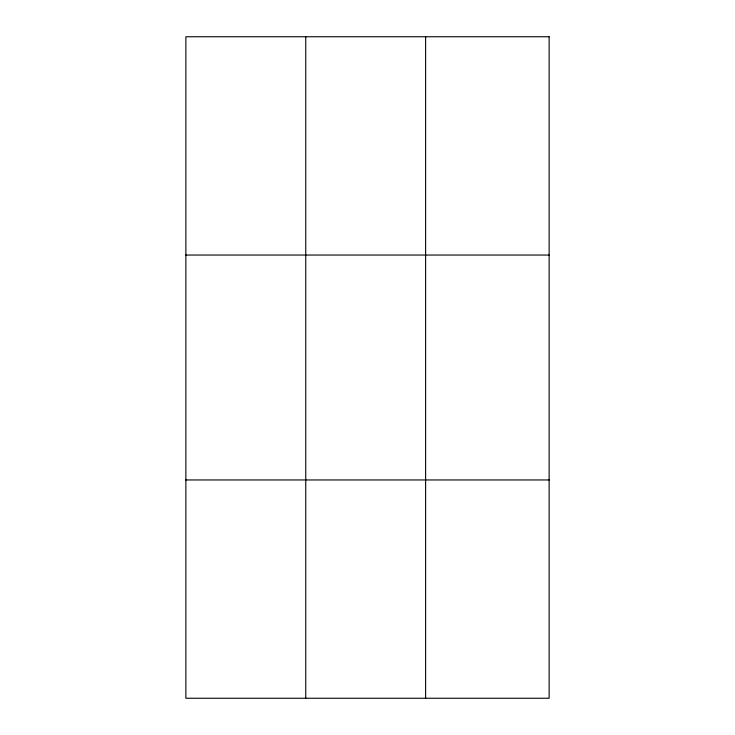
<?xml version="1.0" encoding="UTF-8"?>
<svg xmlns="http://www.w3.org/2000/svg" width="735" height="735" viewBox="0 0 735 735"><rect width="100%" height="100%" fill="white"/><g stroke="black" fill="none" stroke-linecap="round" stroke-linejoin="round"><path stroke-width="1.1" d="M305.751 36.75L305.751 698.25M425.62 36.75L425.62 698.25M185.872 255.045L549.128 255.045M185.872 479.955L549.128 479.955M549.128 36.75L549.128 698.25L185.872 698.25L185.872 36.75L549.128 36.75"/></g></svg>
